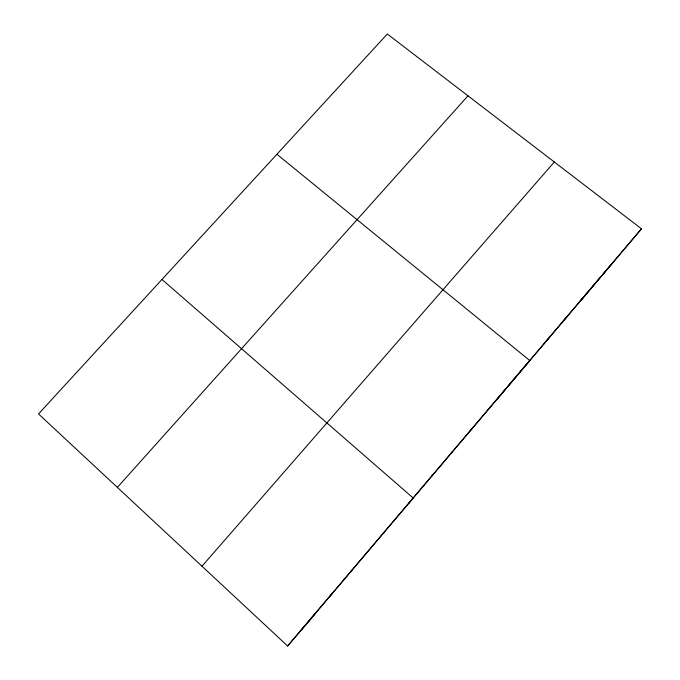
<?xml version="1.0" encoding="UTF-8"?>
<svg xmlns="http://www.w3.org/2000/svg" width="680" height="680" viewBox="0 0 680 680"><rect width="100%" height="100%" fill="white"/><g stroke="black" fill="none" stroke-linecap="round" stroke-linejoin="round"><path stroke-width="1.02" d="M408.748 503.421L413.159 497.989L161.968 279.471M431.673 476.187L432.939 474.665M450.653 453.815L452.583 451.512M469.489 431.596L472.081 428.519M488.206 409.53L491.436 405.697M496.179 400.333L529.745 360.527L276.904 154.275M543.583 344.241L548.692 338.181M561.79 322.779L567.511 315.996M579.879 301.452L586.202 293.973M580.873 300.475L641.478 228.794L387.328 34L38.522 413.933L287.615 646L315.656 613.182M287.615 646L641.478 228.794M300.883 630.471L613.054 262.412M308.941 620.865L311.967 617.321M330.098 595.918L332.384 593.249M351.101 571.158L352.648 569.364M201.986 566.227L554.327 161.993M371.943 546.584L372.767 545.64M117.368 487.39L467.976 95.812"/></g></svg>
